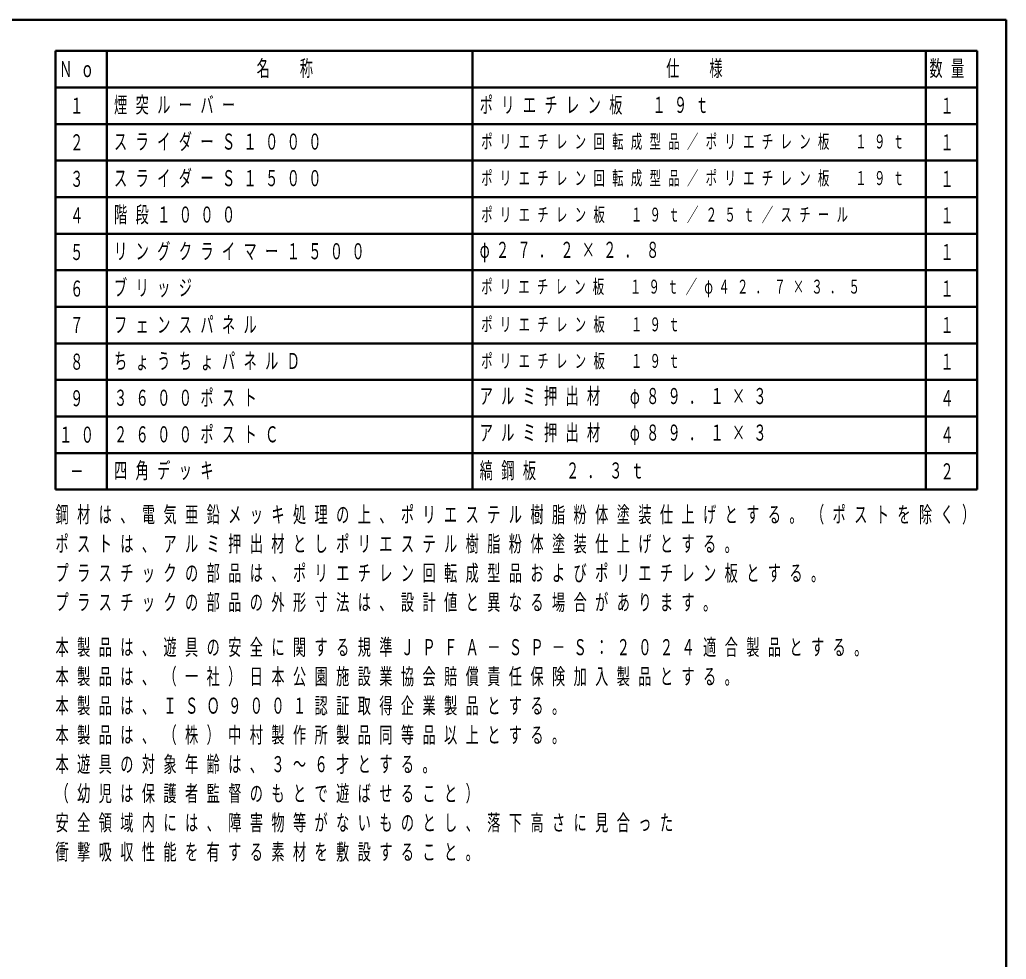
# Model space of a CAD drawing. Units: millimetres on the paper, scale 1:50. Extents: x -365 to 0, y -594 to 257.
# Drawn here: x -134.9 to 0, y 128.5 to 257 of the extents above; entities that cross this region are included whole.
import ezdxf
from ezdxf.enums import TextEntityAlignment as Align

# ---------------------------------------------------------------- set-up
doc = ezdxf.new("R2010")
doc.units = ezdxf.units.MM
doc.layers.add('LY_1', color=140, linetype='Continuous', lineweight=50)
doc.styles.add('ＭＳ ゴシック', font='')
doc.styles.get('ＭＳ ゴシック').set_extended_font_data('MS Gothic')

msp = doc.modelspace()

# ---------------------------------------------------------------- linework, layer by layer
at = {"layer": 'LY_1', "color": 7}
for p, q in [((0, 257), (-365, 257)), ((0, 0), (0, 257))]:
    msp.add_line(p, q, dxfattribs=at)
at = {"layer": 'LY_1'}
for p, q in [((-130, 192.732), (-130, 252.732)), ((-130, 252.732), (-4, 252.732)), ((-123, 192.732), (-123, 252.732)), ((-73, 192.732), (-73, 252.732)), ((-11, 192.732), (-11, 252.732)), ((-4, 192.732), (-4, 252.732)), ((-130, 247.732), (-4, 247.732)), ((-130, 242.732), (-4, 242.732)), ((-130, 237.732), (-4, 237.732)), ((-130, 232.732), (-4, 232.732)), ((-130, 227.732), (-4, 227.732)), ((-130, 222.732), (-4, 222.732)), ((-130, 217.732), (-4, 217.732)), ((-130, 212.732), (-4, 212.732)), ((-130, 207.732), (-4, 207.732)), ((-130, 202.732), (-4, 202.732)), ((-130, 197.732), (-4, 197.732)), ((-130, 192.732), (-4, 192.732))]:
    msp.add_line(p, q, dxfattribs=at)

# ---------------------------------------------------------------- texts
at = {"layer": 'LY_1', "color": 7, "style": 'ＭＳ ゴシック', "width": 0.6}
for s, p in [('１', (-128, 245.232)), ('１', (-9, 245.232)), ('２', (-128, 240.232)), ('１', (-9, 240.232)), ('３', (-128, 235.232)), ('１', (-9, 235.232)), ('４', (-128, 230.232)), ('１', (-9, 230.232)), ('５', (-128, 225.232)), ('１', (-9, 225.232)), ('６', (-128, 220.232)), ('１', (-9, 220.232)), ('７', (-128, 215.232)), ('１', (-9, 215.232)), ('８', (-128, 210.232)), ('１', (-9, 210.232)), ('９', (-128, 205.232)), ('４', (-9, 205.232)), ('４', (-9, 200.232)), ('２', (-9, 195.232)), ('－', (-128, 195.232))]:
    msp.add_text(s, height=2.199, dxfattribs=at).set_placement(p, align=Align.MIDDLE_LEFT)
at = {"layer": 'LY_1', "color": 7, "style": 'ＭＳ ゴシック'}
for s, insert, char_height, attachment_point in [('\\T1.64;\\W0.6;Ｎｏ', (-129.5, 250.232), 2.199, 4), ('\\T1.64;\\W0.6;名\u3000称', (-102.5, 250.232), 2.199, 4), ('\\T1.64;\\W0.6;仕\u3000様', (-46.5, 250.232), 2.199, 4), ('\\T1.64;\\W0.6;数量', (-10.5, 250.232), 2.199, 4), ('\\T1.64;\\W0.6;煙突ルーバー', (-122, 245.232), 2.199, 4), ('\\T1.64;\\W0.6;ポリエチレン板\u3000１９ｔ', (-72, 245.232), 2.199, 4), ('\\T1.64;\\W0.6;スライダーＳ１０００', (-122, 240.232), 2.199, 4), ('\\T1.64;\\W0.6;ポリエチレン回転成型品／ポリエチレン板\u3000１９ｔ', (-71.8, 240.232), 1.906, 4), ('\\T1.64;\\W0.6;スライダーＳ１５００', (-122, 235.232), 2.199, 4), ('\\T1.64;\\W0.6;ポリエチレン回転成型品／ポリエチレン板\u3000１９ｔ', (-71.8, 235.232), 1.906, 4), ('\\T1.64;\\W0.6;階段１０００', (-122, 230.232), 2.199, 4), ('\\T1.64;\\W0.6;ポリエチレン板\u3000１９ｔ／２５ｔ／スチール', (-71.8, 230.232), 1.906, 4), ('\\T1.64;\\W0.6;リングクライマー１５００', (-122, 225.232), 2.199, 4), ('\\T1.63;\\W0.6;φ２７．２×２．８', (-72, 225.232), 2.199, 4), ('\\T1.64;\\W0.6;ブリッジ', (-122, 220.232), 2.199, 4), ('\\T1.63;\\W0.6;ポリエチレン板\u3000１９ｔ／φ４２．７×３．５', (-71.8, 220.232), 1.906, 4), ('\\T1.64;\\W0.6;フェンスパネル', (-122, 215.232), 2.199, 4), ('\\T1.64;\\W0.6;ポリエチレン板\u3000１９ｔ', (-71.8, 215.232), 1.906, 4), ('\\T1.64;\\W0.6;ちょうちょパネルＤ', (-122, 210.232), 2.199, 4), ('\\T1.64;\\W0.6;ポリエチレン板\u3000１９ｔ', (-71.8, 210.232), 1.906, 4), ('\\T1.64;\\W0.6;３６００ポスト', (-122, 205.232), 2.199, 4), ('\\T1.63;\\W0.6;アルミ押出材\u3000φ８９．１×３', (-72, 205.232), 2.199, 4), ('\\T1.64;\\W0.6;１０', (-129.5, 200.232), 2.199, 4), ('\\T1.64;\\W0.6;２６００ポストＣ', (-122, 200.232), 2.199, 4), ('\\T1.63;\\W0.6;アルミ押出材\u3000φ８９．１×３', (-72, 200.232), 2.199, 4), ('\\T1.64;\\W0.6;四角デッキ', (-122, 195.232), 2.199, 4), ('\\T1.64;\\W0.6;縞鋼板\u3000２．３ｔ', (-72, 195.232), 2.199, 4), ('\\T1.64;\\W0.6;鋼材は、電気亜鉛メッキ処理の上、ポリエステル樹脂粉体塗装仕上げとする。（ポストを除く）', (-130, 190.43), 2.199, 1), ('\\T1.64;\\W0.6;ポストは、アルミ押出材としポリエステル樹脂粉体塗装仕上げとする。', (-130, 186.43), 2.199, 1), ('\\T1.64;\\W0.6;プラスチックの部品は、ポリエチレン回転成型品およびポリエチレン板とする。', (-130, 182.43), 2.199, 1), ('\\T1.64;\\W0.6;プラスチックの部品の外形寸法は、設計値と異なる場合があります。', (-130, 178.43), 2.199, 1), ('\\T1.64;\\W0.6;本製品は、遊具の安全に関する規準ＪＰＦＡ－ＳＰ－Ｓ：２０２４適合製品とする。', (-130, 172.287), 2.199, 1), ('\\T1.64;\\W0.6;本製品は、（一社）日本公園施設業協会賠償責任保険加入製品とする。', (-130, 168.287), 2.199, 1), ('\\T1.64;\\W0.6;本製品は、ＩＳＯ９００１認証取得企業製品とする。', (-130, 164.287), 2.199, 1), ('\\T1.64;\\W0.6;本製品は、（株）中村製作所製品同等品以上とする。', (-130, 160.287), 2.199, 1), ('\\T1.64;\\W0.6;本遊具の対象年齢は、３～６才とする。', (-130, 156.287), 2.199, 1), ('\\T1.64;\\W0.6;（幼児は保護者監督のもとで遊ばせること）', (-130, 152.287), 2.199, 1), ('\\T1.64;\\W0.6;安全領域内には、障害物等がないものとし、落下高さに見合った', (-130, 148.287), 2.199, 1), ('\\T1.64;\\W0.6;衝撃吸収性能を有する素材を敷設すること。', (-130, 144.287), 2.199, 1)]:
    msp.add_mtext(s, dxfattribs=dict(at, insert=insert, char_height=char_height, attachment_point=attachment_point))

doc.saveas('drawing.dxf')
